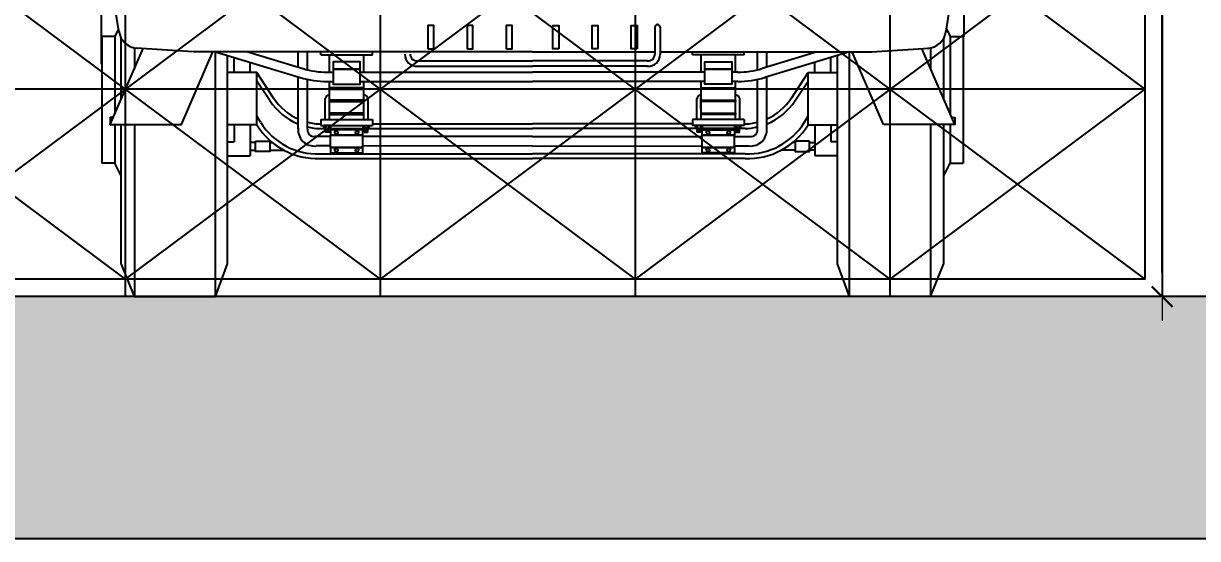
# Model space of a CAD drawing. Header units: millimetres. Extents: x 1170 to 1315, y 90 to 135.
# Drawn here: x 1217.437 to 1220.834, y 119.126 to 120.616 of the extents above; entities that cross this region are included whole.
import ezdxf

# ---------------------------------------------------------------- set-up
doc = ezdxf.new("R2010")
doc.units = ezdxf.units.MM
doc.header["$LTSCALE"] = 20
doc.header["$MEASUREMENT"] = 0
doc.layers.get('DEFPOINTS').update_dxf_attribs({"linetype": 'CONTINUOUS'})
doc.layers.add('COTA', color=7, linetype='CONTINUOUS')
doc.layers.add('E-Pen-C', color=4, linetype='CONTINUOUS', lineweight=15)
doc.layers.add('E-Pen-G', color=3, linetype='CONTINUOUS', lineweight=30)
doc.styles.add('F2', font='ARIALN.TTF')
doc.dimstyles.new('DIMENSION-1', dxfattribs={"dimtxt": 0.145, "dimasz": 0.07, "dimexe": 1, "dimexo": 0, "dimgap": 0.12, "dimtad": 1, "dimzin": 7, "dimdsep": 46, "dimtxsty": 'F2', "dimblk1": 'TRACO', "dimblk2": 'TRACO', "dimsah": 1, "dimcen": 1, "dimse1": 1, "dimse2": 1, "dimclrd": 4, "dimclre": 256, "dimclrt": 4, "dimadec": 8, "dimazin": 0, "dimtfac": 1, "dimtix": 1, "dimtmove": 2, "dimatfit": 3, "dimldrblk": 'TRACO', "dimfxl": 1, "dimtolj": 1, "dimtzin": 0, "dimarcsym": 0})

# ---------------------------------------------------------------- blocks, each defined once
blk = doc.blocks.new('TRACO')
at = {"layer": 'E-Pen-C'}
for p, q in [((0, 1), (0, -1)), ((-1, 0), (1, 0))]:
    blk.add_line(p, q, dxfattribs=at)
at = {"layer": 'E-Pen-G'}
blk.add_line((-0.424, -0.424), (0.424, 0.424), dxfattribs=at)
blk = doc.blocks.new('*D764')
at = {"layer": 'COTA', "color": 4, "linetype": 'Continuous', "lineweight": -2}
blk.add_line((1220.7313, 119.8958), (1220.7313, 122.2558), dxfattribs=at)
at = {"layer": 'DEFPOINTS', "color": 0, "linetype": 'Continuous'}
for p in [(1220.7313, 122.3258), (1221.2313, 122.3258), (1220.9361, 119.8258)]:
    blk.add_point(p, dxfattribs=at)
at = {"layer": 'COTA', "color": 4, "linetype": 'Continuous', "lineweight": -2, "xscale": 0.07, "yscale": 0.07, "zscale": 0.07}
for p, rotation in [((1220.7313, 122.3258), 90), ((1220.7313, 119.8258), 270)]:
    blk.add_blockref('TRACO', p, dxfattribs=dict(at, rotation=rotation))
at = {"layer": 'COTA', "color": 4, "linetype": 'Continuous', "insert": (1220.5372, 121.0758), "char_height": 0.145, "attachment_point": 5, "rotation": 90, "style": 'F2'}
blk.add_mtext('\\A1;2.50', dxfattribs=at)

msp = doc.modelspace()

# ---------------------------------------------------------------- hatches: boundary and pattern name
at = {"layer": 'COTA', "linetype": 'Continuous'}
h = msp.add_hatch(dxfattribs=at)
h.set_pattern_fill('ANSI38', color=8, scale=0.4, style=0)
h.set_pattern_definition([(45, (-28.54622, -14.62843), (-0.035355339, 0.035355339), []), (135, (-28.54622, -14.62843), (-0.1060660172, 0.035355339), [0.125, -0.075])])
h.paths.add_polyline_path([(1224.3813, 119.6258), (1221.9813, 119.6258), (1221.9813, 119.7258), (1221.5112, 119.7258), (1221.5107, 119.7249), (1221.5107, 119.7258), (1221.3813, 119.7258), (1221.3813, 119.8258), (1214.0709, 119.8258), (1214.0943, 119.9258), (1213.0943, 119.9258), (1213.0943, 120.0258), (1205.0943, 120.0258), (1205.0943, 119.8258), (1205.0943, 119.7258), (1204.5367, 119.7258), (1204.5323, 119.7168), (1204.5278, 119.7258), (1204.4943, 119.7258), (1204.4943, 119.6258), (1203.1533, 119.6258), (1203.1533, 119.1258), (1227.6875, 119.1258), (1227.674, 119.5258), (1226.8754, 119.5258), (1226.8754, 119.6758), (1224.4842, 119.6758), (1224.3813, 119.6758)])
h.paths.add_polyline_path([(1204.5885, 119.6779), (1205.1118, 119.6779), (1205.1118, 119.6868), (1204.5885, 119.7021)], flags=16)

# ---------------------------------------------------------------- linework, layer by layer
at = {"layer": 'COTA', "color": 250, "linetype": 'Continuous'}
for p, q in [((1217.7313, 124.3258), (1217.7313, 119.8258)), ((1218.4688, 124.3258), (1218.4688, 119.8258)), ((1219.2063, 124.3258), (1219.2063, 119.8258)), ((1219.9438, 124.3258), (1219.9438, 119.8258)), ((1214.7813, 124.2758), (1220.6813, 119.8758)), ((1215.5188, 124.2758), (1220.6813, 120.4258)), ((1214.7813, 123.7258), (1219.9438, 119.8758)), ((1214.7813, 123.1758), (1219.2063, 119.8758)), ((1214.7813, 122.6258), (1218.4688, 119.8758)), ((1220.6813, 122.6258), (1216.9938, 119.8758)), ((1214.7813, 122.0758), (1217.7313, 119.8758)), ((1220.6813, 122.0758), (1217.7313, 119.8758)), ((1220.6813, 121.5258), (1218.4688, 119.8758)), ((1220.6813, 120.9758), (1219.2063, 119.8758)), ((1220.6813, 120.4258), (1214.7813, 120.4258)), ((1220.6813, 120.4258), (1219.9438, 119.8758))]:
    msp.add_line(p, q, dxfattribs=at)
at = {"layer": 'COTA', "color": 8, "linetype": 'Continuous'}
for p, q in [((1217.6621, 120.71), (1217.6621, 120.4986)), ((1220.1571, 120.71), (1220.1571, 120.5784)), ((1217.7131, 120.5938), (1217.704, 120.6489)), ((1220.1061, 120.5938), (1220.1152, 120.6489)), ((1217.712, 120.6002), (1217.7008, 120.5784)), ((1219.2635, 120.6051), (1219.2635, 120.5272)), ((1219.2789, 120.6051), (1219.2789, 120.5272)), ((1220.1072, 120.6002), (1220.1184, 120.5784)), ((1217.6633, 120.5784), (1217.6633, 120.2122)), ((1217.7008, 120.5784), (1217.6633, 120.5784)), ((1217.7008, 120.5784), (1217.7008, 120.3538)), ((1217.7199, 120.3977), (1217.7199, 120.5732)), ((1220.0993, 120.3977), (1220.0993, 120.5732)), ((1220.1184, 120.5784), (1220.1559, 120.5784)), ((1220.1184, 120.5784), (1220.1184, 120.3538)), ((1220.1559, 120.5784), (1220.1559, 120.2122)), ((1217.6877, 120.3238), (1217.7834, 120.5437)), ((1217.7581, 120.5458), (1217.7581, 120.4857)), ((1217.9286, 120.5341), (1217.7628, 120.5451)), ((1217.9286, 120.5341), (1217.7628, 120.5451)), ((1217.8936, 120.3238), (1217.9851, 120.5341)), ((1218.5403, 120.5341), (1217.9286, 120.5341)), ((1218.9096, 120.5341), (1217.9286, 120.5341)), ((1217.9927, 119.8258), (1217.9927, 120.5341)), ((1217.9927, 120.5341), (1218.2377, 120.4599)), ((1218.0272, 119.9209), (1218.0272, 120.5237)), ((1218.0468, 120.474), (1218.0468, 120.5177)), ((1218.0856, 120.5341), (1218.2456, 120.4856)), ((1218.0923, 120.5321), (1218.0923, 120.5341)), ((1218.2318, 120.4898), (1218.2318, 120.5341)), ((1218.259, 120.4819), (1218.259, 120.5341)), ((1218.297, 120.5257), (1218.297, 120.5341)), ((1218.297, 120.5257), (1218.447, 120.5257)), ((1218.322, 120.4751), (1218.322, 120.5257)), ((1218.422, 120.4751), (1218.422, 120.5257)), ((1218.447, 120.5257), (1218.447, 120.5341)), ((1218.9096, 120.5341), (1218.5557, 120.5341)), ((1218.9096, 120.5341), (1219.2635, 120.5341)), ((1219.2789, 120.5341), (1219.8906, 120.5341)), ((1219.3722, 120.5257), (1219.3722, 120.5341)), ((1219.5222, 120.5257), (1219.3722, 120.5257)), ((1219.3972, 120.4751), (1219.3972, 120.5257)), ((1219.4972, 120.4751), (1219.4972, 120.5257)), ((1219.5222, 120.5257), (1219.5222, 120.5341)), ((1219.5602, 120.4819), (1219.5602, 120.5341)), ((1219.7336, 120.5341), (1219.5736, 120.4856)), ((1219.8265, 120.5341), (1219.5814, 120.4599)), ((1219.5874, 120.4898), (1219.5874, 120.5341)), ((1219.7269, 120.5321), (1219.7269, 120.5341)), ((1219.7724, 120.474), (1219.7724, 120.5177)), ((1219.792, 119.9209), (1219.792, 120.5237)), ((1219.8265, 119.8258), (1219.8265, 120.5341)), ((1219.9256, 120.3238), (1219.8341, 120.5341)), ((1219.8906, 120.5341), (1220.0564, 120.5451)), ((1220.1315, 120.3238), (1220.0358, 120.5437)), ((1220.061, 120.5458), (1220.061, 120.4857)), ((1218.0923, 120.474), (1218.0923, 120.504)), ((1218.5765, 120.5078), (1218.9096, 120.5078)), ((1218.5765, 120.4923), (1218.9096, 120.4923)), ((1219.2427, 120.5078), (1218.9096, 120.5078)), ((1219.2427, 120.4923), (1218.9096, 120.4923)), ((1219.7269, 120.474), (1219.7269, 120.504)), ((1218.1119, 120.474), (1218.0272, 120.474)), ((1218.1606, 120.4005), (1218.1119, 120.474)), ((1218.1119, 120.3224), (1218.1119, 120.474)), ((1218.2318, 120.31), (1218.2318, 120.4617)), ((1218.259, 120.31), (1218.259, 120.4543)), ((1218.3158, 120.4751), (1218.3327, 120.4751)), ((1218.4113, 120.4751), (1218.9096, 120.4751)), ((1219.4079, 120.4751), (1218.9096, 120.4751)), ((1219.5034, 120.4751), (1219.4865, 120.4751)), ((1219.5602, 120.31), (1219.5602, 120.4543)), ((1219.5874, 120.31), (1219.5874, 120.4617)), ((1219.6586, 120.4005), (1219.7073, 120.474)), ((1219.7073, 120.3224), (1219.7073, 120.474)), ((1219.7073, 120.474), (1219.792, 120.474)), ((1218.1494, 120.3931), (1218.1119, 120.4496)), ((1218.3158, 120.4482), (1218.3327, 120.4482)), ((1218.322, 120.3387), (1218.322, 120.4482)), ((1218.4113, 120.4482), (1218.9096, 120.4482)), ((1218.422, 120.3387), (1218.422, 120.4482)), ((1219.4079, 120.4482), (1218.9096, 120.4482)), ((1219.3972, 120.3387), (1219.3972, 120.4482)), ((1219.5034, 120.4482), (1219.4865, 120.4482)), ((1219.4972, 120.3387), (1219.4972, 120.4482)), ((1219.6698, 120.3931), (1219.7073, 120.4496)), ((1218.3101, 120.3387), (1218.3101, 120.3991)), ((1218.322, 120.3387), (1218.3218, 120.3997)), ((1218.4339, 120.3387), (1218.4339, 120.3991)), ((1219.3853, 120.3387), (1219.3853, 120.3991)), ((1219.3972, 120.3387), (1219.3971, 120.3997)), ((1219.4972, 120.3387), (1219.4974, 120.3997)), ((1219.5091, 120.3387), (1219.5091, 120.3991)), ((1218.1233, 120.3296), (1218.1119, 120.3478)), ((1219.6959, 120.3296), (1219.7073, 120.3478)), ((1217.7008, 120.3238), (1217.7008, 120.2122)), ((1217.7197, 119.9218), (1217.7198, 120.3238)), ((1217.7581, 120.3238), (1217.7581, 119.8258)), ((1218.1119, 120.3224), (1218.0272, 120.3224)), ((1218.0468, 120.3224), (1218.0468, 120.2734)), ((1218.0923, 120.3224), (1218.0923, 120.2335)), ((1218.297, 120.3387), (1218.447, 120.3387)), ((1218.297, 120.3387), (1218.297, 120.321)), ((1218.297, 120.321), (1218.447, 120.321)), ((1218.3065, 120.3139), (1218.3065, 120.321)), ((1218.3255, 120.321), (1218.3065, 120.321)), ((1218.3112, 120.321), (1218.3112, 120.3139)), ((1218.3207, 120.321), (1218.3207, 120.3139)), ((1218.3255, 120.321), (1218.3255, 120.3139)), ((1218.4185, 120.321), (1218.4375, 120.321)), ((1218.4185, 120.321), (1218.4185, 120.3139)), ((1218.4232, 120.321), (1218.4232, 120.3139)), ((1218.4328, 120.321), (1218.4328, 120.3139)), ((1218.4375, 120.3139), (1218.4375, 120.321)), ((1218.447, 120.3387), (1218.447, 120.321)), ((1218.447, 120.3253), (1218.9096, 120.3253)), ((1219.3722, 120.3253), (1218.9096, 120.3253)), ((1219.3722, 120.3387), (1219.3722, 120.321)), ((1219.5222, 120.3387), (1219.3722, 120.3387)), ((1219.5222, 120.321), (1219.3722, 120.321)), ((1219.3817, 120.3139), (1219.3817, 120.321)), ((1219.4007, 120.321), (1219.3817, 120.321)), ((1219.3864, 120.321), (1219.3864, 120.3139)), ((1219.396, 120.321), (1219.396, 120.3139)), ((1219.4007, 120.321), (1219.4007, 120.3139)), ((1219.4937, 120.321), (1219.4937, 120.3139)), ((1219.4937, 120.321), (1219.5127, 120.321)), ((1219.4985, 120.321), (1219.4985, 120.3139)), ((1219.508, 120.321), (1219.508, 120.3139)), ((1219.5127, 120.3139), (1219.5127, 120.321)), ((1219.5222, 120.3387), (1219.5222, 120.321)), ((1219.7073, 120.3224), (1219.792, 120.3224)), ((1219.7269, 120.3224), (1219.7269, 120.2335)), ((1219.7724, 120.3224), (1219.7724, 120.2734)), ((1220.061, 120.3238), (1220.061, 119.8258)), ((1220.0995, 119.9218), (1220.0994, 120.3238)), ((1220.1184, 120.3238), (1220.1184, 120.2122)), ((1218.3254, 120.2889), (1218.2801, 120.2889)), ((1218.2946, 120.3118), (1218.3106, 120.3118)), ((1218.3088, 120.313), (1218.3231, 120.313)), ((1218.3109, 120.3121), (1218.3099, 120.313)), ((1218.3101, 120.3113), (1218.3109, 120.3121)), ((1218.3109, 120.3106), (1218.3101, 120.3113)), ((1218.3218, 120.3113), (1218.3101, 120.3113)), ((1218.3101, 120.3099), (1218.3109, 120.3106)), ((1218.3109, 120.3091), (1218.3101, 120.3099)), ((1218.3218, 120.3099), (1218.3101, 120.3099)), ((1218.3101, 120.3084), (1218.3109, 120.3091)), ((1218.3109, 120.3077), (1218.3101, 120.3084)), ((1218.3218, 120.3084), (1218.3101, 120.3084)), ((1218.3101, 120.3069), (1218.3109, 120.3077)), ((1218.3109, 120.3062), (1218.3101, 120.3069)), ((1218.3218, 120.3069), (1218.3101, 120.3069)), ((1218.3101, 120.3055), (1218.3109, 120.3062)), ((1218.3109, 120.3047), (1218.3101, 120.3055)), ((1218.3218, 120.3055), (1218.3101, 120.3055)), ((1218.3101, 120.304), (1218.3109, 120.3047)), ((1218.3109, 120.3033), (1218.3101, 120.304)), ((1218.3218, 120.304), (1218.3101, 120.304)), ((1218.3101, 120.3025), (1218.3109, 120.3033)), ((1218.3109, 120.3018), (1218.3101, 120.3025)), ((1218.3218, 120.3025), (1218.3101, 120.3025)), ((1218.3109, 120.3121), (1218.3211, 120.3121)), ((1218.3109, 120.3106), (1218.3211, 120.3106)), ((1218.3109, 120.3091), (1218.3211, 120.3091)), ((1218.3109, 120.3077), (1218.3211, 120.3077)), ((1218.3109, 120.3062), (1218.3211, 120.3062)), ((1218.3109, 120.3047), (1218.3211, 120.3047)), ((1218.3109, 120.3033), (1218.3211, 120.3033)), ((1218.3211, 120.3018), (1218.3109, 120.3018)), ((1218.316, 120.313), (1218.3211, 120.313)), ((1218.3211, 120.3121), (1218.322, 120.313)), ((1218.3218, 120.3113), (1218.3211, 120.3121)), ((1218.3211, 120.3106), (1218.3218, 120.3113)), ((1218.3218, 120.3099), (1218.3211, 120.3106)), ((1218.3211, 120.3091), (1218.3218, 120.3099)), ((1218.3218, 120.3084), (1218.3211, 120.3091)), ((1218.3211, 120.3077), (1218.3218, 120.3084)), ((1218.3218, 120.3069), (1218.3211, 120.3077)), ((1218.3211, 120.3062), (1218.3218, 120.3069)), ((1218.3218, 120.3055), (1218.3211, 120.3062)), ((1218.3211, 120.3047), (1218.3218, 120.3055)), ((1218.3218, 120.304), (1218.3211, 120.3047)), ((1218.3211, 120.3033), (1218.3218, 120.304)), ((1218.3218, 120.3025), (1218.3211, 120.3033)), ((1218.3211, 120.3018), (1218.3218, 120.3025)), ((1218.3214, 120.3118), (1218.9096, 120.3118)), ((1218.3254, 120.2575), (1218.3254, 120.2932)), ((1218.4185, 120.2932), (1218.3254, 120.2932)), ((1218.4185, 120.2575), (1218.4185, 120.2932)), ((1218.9096, 120.2889), (1218.4185, 120.2889)), ((1218.4351, 120.313), (1218.4209, 120.313)), ((1218.4229, 120.3121), (1218.422, 120.313)), ((1218.4221, 120.3113), (1218.4229, 120.3121)), ((1218.4221, 120.3113), (1218.4339, 120.3113)), ((1218.4229, 120.3106), (1218.4221, 120.3113)), ((1218.4221, 120.3099), (1218.4229, 120.3106)), ((1218.4221, 120.3099), (1218.4339, 120.3099)), ((1218.4229, 120.3091), (1218.4221, 120.3099)), ((1218.4221, 120.3084), (1218.4229, 120.3091)), ((1218.4221, 120.3084), (1218.4339, 120.3084)), ((1218.4229, 120.3077), (1218.4221, 120.3084)), ((1218.4221, 120.3069), (1218.4229, 120.3077)), ((1218.4221, 120.3069), (1218.4339, 120.3069)), ((1218.4229, 120.3062), (1218.4221, 120.3069)), ((1218.4221, 120.3055), (1218.4229, 120.3062)), ((1218.4221, 120.3055), (1218.4339, 120.3055)), ((1218.4229, 120.3047), (1218.4221, 120.3055)), ((1218.4221, 120.304), (1218.4229, 120.3047)), ((1218.4221, 120.304), (1218.4339, 120.304)), ((1218.4229, 120.3033), (1218.4221, 120.304)), ((1218.4221, 120.3025), (1218.4229, 120.3033)), ((1218.4221, 120.3025), (1218.4339, 120.3025)), ((1218.4229, 120.3018), (1218.4221, 120.3025)), ((1218.428, 120.313), (1218.4229, 120.313)), ((1218.4331, 120.3121), (1218.4229, 120.3121)), ((1218.4331, 120.3106), (1218.4229, 120.3106)), ((1218.4331, 120.3091), (1218.4229, 120.3091)), ((1218.4331, 120.3077), (1218.4229, 120.3077)), ((1218.4331, 120.3062), (1218.4229, 120.3062)), ((1218.4331, 120.3047), (1218.4229, 120.3047)), ((1218.4331, 120.3033), (1218.4229, 120.3033)), ((1218.4229, 120.3018), (1218.4331, 120.3018)), ((1218.4331, 120.3121), (1218.434, 120.313)), ((1218.4339, 120.3113), (1218.4331, 120.3121)), ((1218.4331, 120.3106), (1218.4339, 120.3113)), ((1218.4339, 120.3099), (1218.4331, 120.3106)), ((1218.4331, 120.3091), (1218.4339, 120.3099)), ((1218.4339, 120.3084), (1218.4331, 120.3091)), ((1218.4331, 120.3077), (1218.4339, 120.3084)), ((1218.4339, 120.3069), (1218.4331, 120.3077)), ((1218.4331, 120.3062), (1218.4339, 120.3069)), ((1218.4339, 120.3055), (1218.4331, 120.3062)), ((1218.4331, 120.3047), (1218.4339, 120.3055)), ((1218.4339, 120.304), (1218.4331, 120.3047)), ((1218.4331, 120.3033), (1218.4339, 120.304)), ((1218.4339, 120.3025), (1218.4331, 120.3033)), ((1218.4331, 120.3018), (1218.4339, 120.3025)), ((1219.4978, 120.3118), (1218.9096, 120.3118)), ((1218.9096, 120.2889), (1219.4007, 120.2889)), ((1219.3841, 120.313), (1219.3983, 120.313)), ((1219.3861, 120.3121), (1219.3852, 120.313)), ((1219.3853, 120.3113), (1219.3861, 120.3121)), ((1219.3861, 120.3106), (1219.3853, 120.3113)), ((1219.3971, 120.3113), (1219.3853, 120.3113)), ((1219.3853, 120.3099), (1219.3861, 120.3106)), ((1219.3861, 120.3091), (1219.3853, 120.3099)), ((1219.3971, 120.3099), (1219.3853, 120.3099)), ((1219.3853, 120.3084), (1219.3861, 120.3091)), ((1219.3861, 120.3077), (1219.3853, 120.3084)), ((1219.3971, 120.3084), (1219.3853, 120.3084)), ((1219.3853, 120.3069), (1219.3861, 120.3077)), ((1219.3861, 120.3062), (1219.3853, 120.3069)), ((1219.3971, 120.3069), (1219.3853, 120.3069)), ((1219.3853, 120.3055), (1219.3861, 120.3062)), ((1219.3861, 120.3047), (1219.3853, 120.3055)), ((1219.3971, 120.3055), (1219.3853, 120.3055)), ((1219.3853, 120.304), (1219.3861, 120.3047)), ((1219.3861, 120.3033), (1219.3853, 120.304)), ((1219.3971, 120.304), (1219.3853, 120.304)), ((1219.3853, 120.3025), (1219.3861, 120.3033)), ((1219.3861, 120.3018), (1219.3853, 120.3025)), ((1219.3971, 120.3025), (1219.3853, 120.3025)), ((1219.3861, 120.3121), (1219.3963, 120.3121)), ((1219.3861, 120.3106), (1219.3963, 120.3106)), ((1219.3861, 120.3091), (1219.3963, 120.3091)), ((1219.3861, 120.3077), (1219.3963, 120.3077)), ((1219.3861, 120.3062), (1219.3963, 120.3062)), ((1219.3861, 120.3047), (1219.3963, 120.3047)), ((1219.3861, 120.3033), (1219.3963, 120.3033)), ((1219.3963, 120.3018), (1219.3861, 120.3018)), ((1219.3912, 120.313), (1219.3963, 120.313)), ((1219.3963, 120.3121), (1219.3972, 120.313)), ((1219.3971, 120.3113), (1219.3963, 120.3121)), ((1219.3963, 120.3106), (1219.3971, 120.3113)), ((1219.3971, 120.3099), (1219.3963, 120.3106)), ((1219.3963, 120.3091), (1219.3971, 120.3099)), ((1219.3971, 120.3084), (1219.3963, 120.3091)), ((1219.3963, 120.3077), (1219.3971, 120.3084)), ((1219.3971, 120.3069), (1219.3963, 120.3077)), ((1219.3963, 120.3062), (1219.3971, 120.3069)), ((1219.3971, 120.3055), (1219.3963, 120.3062)), ((1219.3963, 120.3047), (1219.3971, 120.3055)), ((1219.3971, 120.304), (1219.3963, 120.3047)), ((1219.3963, 120.3033), (1219.3971, 120.304)), ((1219.3971, 120.3025), (1219.3963, 120.3033)), ((1219.3963, 120.3018), (1219.3971, 120.3025)), ((1219.4007, 120.2932), (1219.4937, 120.2932)), ((1219.4007, 120.2575), (1219.4007, 120.2932)), ((1219.4937, 120.2575), (1219.4937, 120.2932)), ((1219.4937, 120.2889), (1219.5391, 120.2889)), ((1219.5104, 120.313), (1219.4961, 120.313)), ((1219.4981, 120.3121), (1219.4972, 120.313)), ((1219.4974, 120.3113), (1219.4981, 120.3121)), ((1219.4981, 120.3106), (1219.4974, 120.3113)), ((1219.4974, 120.3113), (1219.5091, 120.3113)), ((1219.4974, 120.3099), (1219.4981, 120.3106)), ((1219.4981, 120.3091), (1219.4974, 120.3099)), ((1219.4974, 120.3099), (1219.5091, 120.3099)), ((1219.4974, 120.3084), (1219.4981, 120.3091)), ((1219.4981, 120.3077), (1219.4974, 120.3084)), ((1219.4974, 120.3084), (1219.5091, 120.3084)), ((1219.4974, 120.3069), (1219.4981, 120.3077)), ((1219.4981, 120.3062), (1219.4974, 120.3069)), ((1219.4974, 120.3069), (1219.5091, 120.3069)), ((1219.4974, 120.3055), (1219.4981, 120.3062)), ((1219.4981, 120.3047), (1219.4974, 120.3055)), ((1219.4974, 120.3055), (1219.5091, 120.3055)), ((1219.4974, 120.304), (1219.4981, 120.3047)), ((1219.4981, 120.3033), (1219.4974, 120.304)), ((1219.4974, 120.304), (1219.5091, 120.304)), ((1219.4974, 120.3025), (1219.4981, 120.3033)), ((1219.4981, 120.3018), (1219.4974, 120.3025)), ((1219.4974, 120.3025), (1219.5091, 120.3025)), ((1219.5032, 120.313), (1219.4981, 120.313)), ((1219.5083, 120.3121), (1219.4981, 120.3121)), ((1219.5083, 120.3106), (1219.4981, 120.3106)), ((1219.5083, 120.3091), (1219.4981, 120.3091)), ((1219.5083, 120.3077), (1219.4981, 120.3077)), ((1219.5083, 120.3062), (1219.4981, 120.3062)), ((1219.5083, 120.3047), (1219.4981, 120.3047)), ((1219.5083, 120.3033), (1219.4981, 120.3033)), ((1219.4981, 120.3018), (1219.5083, 120.3018)), ((1219.5083, 120.3121), (1219.5093, 120.313)), ((1219.5091, 120.3113), (1219.5083, 120.3121)), ((1219.5083, 120.3106), (1219.5091, 120.3113)), ((1219.5091, 120.3099), (1219.5083, 120.3106)), ((1219.5083, 120.3091), (1219.5091, 120.3099)), ((1219.5091, 120.3084), (1219.5083, 120.3091)), ((1219.5083, 120.3077), (1219.5091, 120.3084)), ((1219.5091, 120.3069), (1219.5083, 120.3077)), ((1219.5083, 120.3062), (1219.5091, 120.3069)), ((1219.5091, 120.3055), (1219.5083, 120.3062)), ((1219.5083, 120.3047), (1219.5091, 120.3055)), ((1219.5091, 120.304), (1219.5083, 120.3047)), ((1219.5083, 120.3033), (1219.5091, 120.304)), ((1219.5091, 120.3025), (1219.5083, 120.3033)), ((1219.5083, 120.3018), (1219.5091, 120.3025)), ((1219.5246, 120.3118), (1219.5086, 120.3118)), ((1218.0272, 120.2734), (1218.0468, 120.2734)), ((1218.1493, 120.2716), (1218.1569, 120.2716)), ((1218.1493, 120.2493), (1218.1906, 120.2493)), ((1218.3254, 120.2618), (1218.2836, 120.2619)), ((1218.3254, 120.2575), (1218.4185, 120.2575)), ((1218.9096, 120.2616), (1218.4185, 120.2618)), ((1218.9096, 120.2616), (1219.4007, 120.2618)), ((1219.4937, 120.2575), (1219.4007, 120.2575)), ((1219.4937, 120.2618), (1219.5356, 120.2619)), ((1219.6699, 120.2493), (1219.6286, 120.2493)), ((1219.6699, 120.2716), (1219.6623, 120.2716)), ((1219.792, 120.2734), (1219.7724, 120.2734)), ((1217.7008, 120.2122), (1217.6633, 120.2122)), ((1217.7197, 120.1755), (1217.7008, 120.2122)), ((1218.0272, 120.2335), (1218.0923, 120.2335)), ((1218.2946, 120.2387), (1218.9096, 120.2387)), ((1218.2946, 120.2253), (1218.9096, 120.2253)), ((1218.2946, 120.2253), (1218.9096, 120.2253)), ((1218.2946, 120.2253), (1218.9096, 120.2253)), ((1219.5246, 120.2387), (1218.9096, 120.2387)), ((1219.5246, 120.2253), (1218.9096, 120.2253)), ((1219.5246, 120.2253), (1218.9096, 120.2253)), ((1219.5246, 120.2253), (1218.9096, 120.2253)), ((1219.792, 120.2335), (1219.7269, 120.2335)), ((1220.0995, 120.1755), (1220.1184, 120.2122)), ((1220.1184, 120.2122), (1220.1559, 120.2122)), ((1217.7581, 119.8258), (1217.7197, 119.9218)), ((1217.9927, 119.8258), (1218.0272, 119.9209)), ((1219.8265, 119.8258), (1219.792, 119.9209)), ((1220.061, 119.8258), (1220.0995, 119.9218)), ((1217.7581, 119.8258), (1217.9927, 119.8258)), ((1220.061, 119.8258), (1219.8265, 119.8258)), ((1203.1533, 119.1258), (1227.6875, 119.1258))]:
    msp.add_line(p, q, dxfattribs=at)
at = {"layer": 'COTA', "color": 1, "linetype": 'Continuous'}
msp.add_line((1221.3813, 119.8258), (1214.0943, 119.8258), dxfattribs=at)
at = {"layer": 'COTA', "color": 8, "linetype": 'Continuous'}
for points in [[(1214.7313, 124.3258), (1220.7313, 124.3258), (1220.7313, 119.8258), (1214.7313, 119.8258)], [(1214.7813, 124.2758), (1220.6813, 124.2758), (1220.6813, 119.8758), (1214.7813, 119.8758)], [(1218.6072, 120.5425), (1218.6243, 120.5425), (1218.6243, 120.6102), (1218.6072, 120.6102)], [(1218.7202, 120.5425), (1218.7373, 120.5425), (1218.7373, 120.6102), (1218.7202, 120.6102)], [(1218.8332, 120.5425), (1218.8503, 120.5425), (1218.8503, 120.6102), (1218.8332, 120.6102)], [(1218.986, 120.5425), (1218.9689, 120.5425), (1218.9689, 120.6102), (1218.986, 120.6102)], [(1219.099, 120.5425), (1219.0819, 120.5425), (1219.0819, 120.6102), (1219.099, 120.6102)], [(1219.212, 120.5425), (1219.1949, 120.5425), (1219.1949, 120.6102), (1219.212, 120.6102)], [(1218.3327, 120.4837), (1218.4109, 120.4837), (1218.4109, 120.5051), (1218.3327, 120.5051)], [(1218.4113, 120.4837), (1218.3327, 120.4837), (1218.3327, 120.4408), (1218.4113, 120.4408)], [(1219.4079, 120.4837), (1219.4865, 120.4837), (1219.4865, 120.4408), (1219.4079, 120.4408)], [(1219.4865, 120.4837), (1219.4083, 120.4837), (1219.4083, 120.5051), (1219.4865, 120.5051)], [(1218.322, 120.4261), (1218.422, 120.4261), (1218.422, 120.4302), (1218.322, 120.4302)], [(1219.4972, 120.4261), (1219.3972, 120.4261), (1219.3972, 120.4302), (1219.4972, 120.4302)], [(1218.322, 120.3899), (1218.422, 120.3899), (1218.422, 120.3941), (1218.322, 120.3941)], [(1219.4972, 120.3899), (1219.3972, 120.3899), (1219.3972, 120.3941), (1219.4972, 120.3941)], [(1218.322, 120.3524), (1218.422, 120.3524), (1218.422, 120.3565), (1218.322, 120.3565)], [(1219.4972, 120.3524), (1219.3972, 120.3524), (1219.3972, 120.3565), (1219.4972, 120.3565)], [(1218.4185, 120.3085), (1218.3254, 120.3085), (1218.3254, 120.2932), (1218.4185, 120.2932)], [(1219.4007, 120.3085), (1219.4937, 120.3085), (1219.4937, 120.2932), (1219.4007, 120.2932)], [(1218.1083, 120.2716), (1218.0923, 120.2716), (1218.0923, 120.2493), (1218.1083, 120.2493)], [(1218.1083, 120.2758), (1218.1493, 120.2758), (1218.1493, 120.2455), (1218.1083, 120.2455)], [(1218.4185, 120.2575), (1218.3255, 120.2575), (1218.3255, 120.2422), (1218.4185, 120.2422)], [(1219.4007, 120.2575), (1219.4937, 120.2575), (1219.4937, 120.2422), (1219.4007, 120.2422)], [(1219.7109, 120.2758), (1219.6699, 120.2758), (1219.6699, 120.2455), (1219.7109, 120.2455)], [(1219.7109, 120.2716), (1219.7269, 120.2716), (1219.7269, 120.2493), (1219.7109, 120.2493)]]:
    msp.add_lwpolyline(points, close=True, dxfattribs=at)
for points in [[(1217.6966, 120.3443), (1217.6877, 120.3443), (1217.6877, 120.3238), (1217.8936, 120.3238)], [(1220.1225, 120.3443), (1220.1315, 120.3443), (1220.1315, 120.3238), (1219.9256, 120.3238)]]:
    msp.add_lwpolyline(points, dxfattribs=at)
for centre in [(1218.3419, 120.3011), (1218.4021, 120.3011), (1219.4171, 120.3011), (1219.4773, 120.3011), (1218.3419, 120.2496), (1218.4021, 120.2496), (1219.4171, 120.2496), (1219.4773, 120.2496)]:
    msp.add_circle(centre, 0.00472, dxfattribs=at)
for centre, radius, start, end in [((1217.7686, 120.6007), 0.056, 187.0736, 268.3839), ((1219.2712, 120.6051), 0.00772, 0, 180), ((1220.0506, 120.6007), 0.056, 271.6161, 352.9264), ((1218.5753, 120.5274), 0.0351, 180.4075, 273.3843), ((1218.5753, 120.5274), 0.0196, 180.4075, 273.3843), ((1219.2439, 120.5274), 0.0351, 266.6157, 359.5925), ((1219.2439, 120.5274), 0.0196, 266.6157, 359.5925), ((1218.3158, 120.714), 0.2389, 252.9195, 269.9942), ((1219.5034, 120.714), 0.2389, 270.0058, 287.0805), ((1218.3158, 120.714), 0.2659, 252.9195, 269.9942), ((1219.5034, 120.714), 0.2659, 270.0058, 287.0805), ((1218.301, 120.4937), 0.182, 213.5621, 247.6277), ((1218.3009, 120.4936), 0.1684, 213.5497, 245.7452), ((1218.3009, 120.4936), 0.1684, 213.5497, 245.7452), ((1218.3205, 120.3978), 0.0105, 81.9901, 173.3232), ((1218.4234, 120.3978), 0.0105, 6.6768, 98.0099), ((1219.3957, 120.3978), 0.0105, 81.9901, 173.3232), ((1219.4987, 120.3978), 0.0105, 6.6768, 98.0099), ((1219.5183, 120.4936), 0.1684, 294.2548, 326.4503), ((1219.5183, 120.4936), 0.1684, 294.2548, 326.4503), ((1219.5181, 120.4937), 0.182, 292.3723, 326.4379), ((1218.2878, 120.4328), 0.2077, 212.1145, 271.8869), ((1218.2878, 120.4328), 0.1942, 212.1145, 271.8869), ((1218.3009, 120.4936), 0.1684, 255.5801, 268.6562), ((1218.3009, 120.4936), 0.1684, 255.5801, 268.6562), ((1218.301, 120.4937), 0.182, 256.6453, 267.9832), ((1218.3088, 120.3165), 0.00355, 227.925, 312.075), ((1218.316, 120.3258), 0.0128, 248.2289, 291.7711), ((1218.3231, 120.3165), 0.00355, 227.925, 312.075), ((1218.4209, 120.3165), 0.00355, 227.925, 312.075), ((1218.428, 120.3258), 0.0128, 248.2289, 291.7711), ((1218.4351, 120.3165), 0.00355, 227.925, 312.075), ((1219.3841, 120.3165), 0.00355, 227.925, 312.075), ((1219.3912, 120.3258), 0.0128, 248.2289, 291.7711), ((1219.3983, 120.3165), 0.00355, 227.925, 312.075), ((1219.4961, 120.3165), 0.00355, 227.925, 312.075), ((1219.5032, 120.3258), 0.0128, 248.2289, 291.7711), ((1219.5104, 120.3165), 0.00355, 227.925, 312.075), ((1219.5183, 120.4936), 0.1684, 271.3438, 284.4199), ((1219.5183, 120.4936), 0.1684, 271.3438, 284.4199), ((1219.5314, 120.4328), 0.2077, 268.1131, 327.8855), ((1219.5181, 120.4937), 0.182, 272.0168, 283.3547), ((1219.5314, 120.4328), 0.1942, 268.1131, 327.8855), ((1218.2777, 120.3076), 0.0461, 172.5636, 277.2969), ((1218.2777, 120.3076), 0.0189, 172.5636, 277.2969), ((1219.5415, 120.3076), 0.0461, 262.7031, 7.4364), ((1219.5415, 120.3076), 0.0189, 262.7031, 7.4364)]:
    msp.add_arc(centre, radius, start, end, dxfattribs=at)

# ---------------------------------------------------------------- dimensions: what is measured, and where the dimension line sits
at = {"layer": 'COTA', "color": 7, "linetype": 'Continuous'}
dim = msp.add_linear_dim(base=(1220.7313, 122.3258), p1=(1220.9361, 119.8258), p2=(1221.2313, 122.3258), angle=90, dimstyle='DIMENSION-1', override={"dimadec": 0, "dimfxl": 0.15}, dxfattribs=at)
dim.commit()
dim.dimension.update_dxf_attribs({"geometry": '*D764', "text_midpoint": (1220.5372, 121.0758)})

doc.saveas('drawing.dxf')
